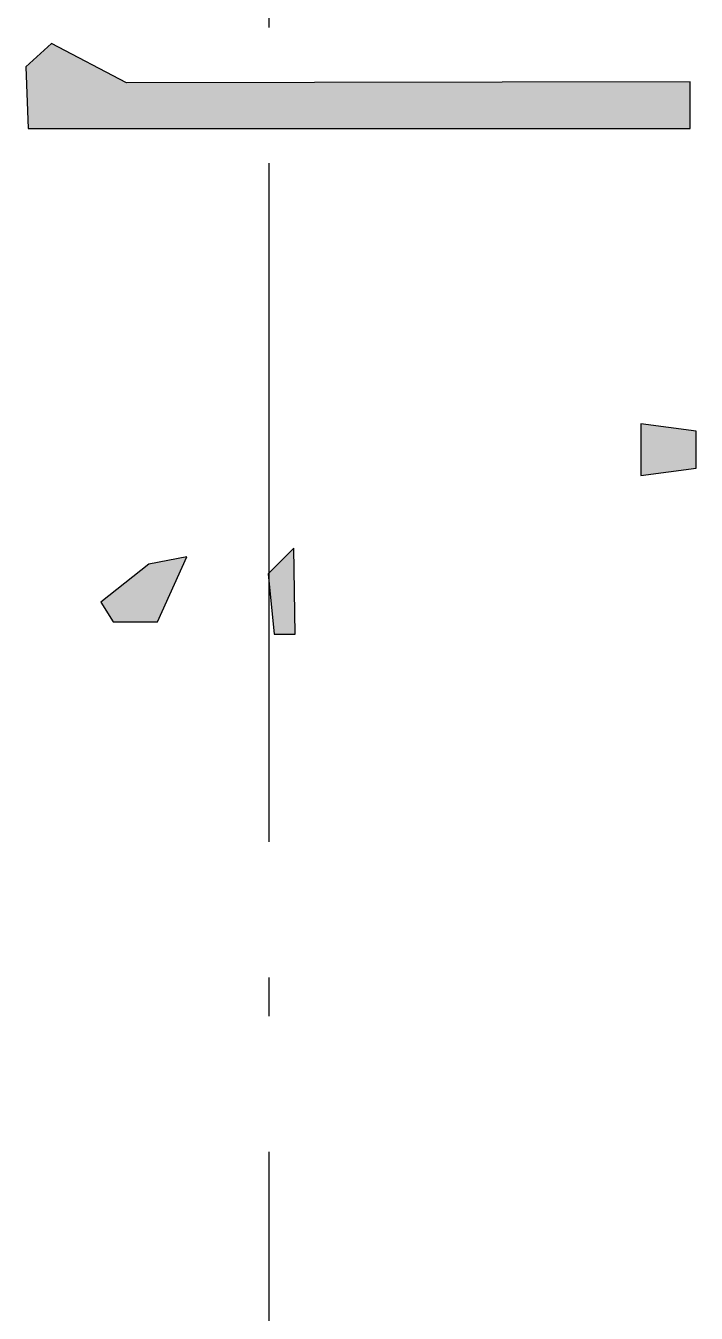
# Model space of a CAD drawing. Header units: millimetres. Extents: x -7200 to 93979, y -9600 to 40920.
# Drawn here: x -502 to 881, y -3053 to -397 of the extents above; entities that cross this region are included whole.
import ezdxf

# ---------------------------------------------------------------- set-up
doc = ezdxf.new("R2010")
doc.units = ezdxf.units.MM
doc.linetypes.add('ОСЕВАЯ', pattern=[2040, 1400, -280, 80, -280])
for name, color, linetype in [('ЗАЛИВКА', 7, 'Continuous'), ('ОСИ', 1, 'ОСЕВАЯ'), ('ПЛАН', 7, 'Continuous')]:
    doc.layers.add(name, color=color, linetype=linetype)

msp = doc.modelspace()

# ---------------------------------------------------------------- hatches: boundary and pattern name
at = {"layer": 'ЗАЛИВКА'}
for points in [[(-502.3, -481.6), (-497.2, -608.5), (868.5, -608.5), (868.5, -512), (-294.1, -514.6), (-449, -433.3)], [(766.9, -1271), (766.9, -1324.3), (881.2, -1309.1), (881.2, -1232.9), (766.9, -1217.7)], [(-2.2, -1527.4), (10.5, -1651.8), (53.6, -1651.8), (51.1, -1474.1)], [(-248.4, -1507.1), (-347.4, -1585.8), (-322.1, -1626.4), (-230.7, -1626.4), (-169.7, -1491.9)]]:
    msp.add_hatch(color=7, dxfattribs=at).paths.add_polyline_path(points)

# ---------------------------------------------------------------- linework, layer by layer
at = {"layer": 'ОСИ', "linetype": 'ОСЕВАЯ'}
msp.add_line((0, -8200), (0, 35200), dxfattribs=at)
at = {"layer": 'ПЛАН'}
for points in [[(-502.3, -481.6), (-497.2, -608.5), (868.5, -608.5), (868.5, -512), (-294.1, -514.6), (-449, -433.3)], [(766.9, -1271), (766.9, -1324.3), (881.2, -1309.1), (881.2, -1232.9), (766.9, -1217.7)], [(-2.2, -1527.4), (10.5, -1651.8), (53.6, -1651.8), (51.1, -1474.1)], [(-248.4, -1507.1), (-347.4, -1585.8), (-322.1, -1626.4), (-230.7, -1626.4), (-169.7, -1491.9)]]:
    msp.add_lwpolyline(points, close=True, dxfattribs=at)

doc.saveas('drawing.dxf')
